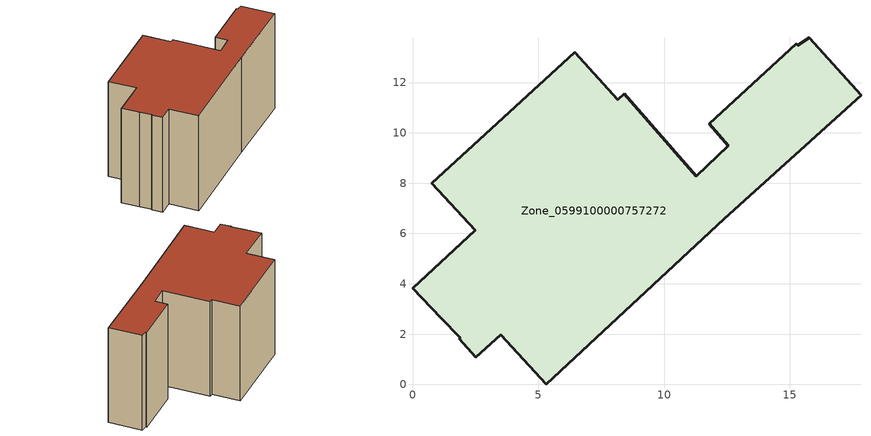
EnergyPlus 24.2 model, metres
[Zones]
Zone_0599100000757272
 floor ground (C_G): 11.79,10.36 15.25,13.54 15.31,13.49 15.76,13.79 17.83,11.5 12.38,6.59 5.32,0 3.5,1.98 2.52,1.08 1.86,1.81 1.9,1.85 1.13,2.65 0,3.83 2.5,6.12 0.77,8 6.44,13.2 8.16,11.32 8.42,11.56 11.29,8.28 12.54,9.49 z0
 wall outside (C_F): 3.5,1.98 5.32,0 12.38,6.59 17.83,11.5 15.76,13.79 15.31,13.49 15.25,13.54 11.79,10.36 12.54,9.49 11.29,8.28 8.42,11.56 8.16,11.32 6.44,13.2 0.77,8 2.5,6.12 0,3.83 1.13,2.65 1.9,1.85 1.86,1.81 2.52,1.08 3.5,1.98 z0:9.41
 roof outside (C_R): 11.29,8.28 8.42,11.56 8.16,11.32 6.44,13.2 0.77,8 2.5,6.12 0,3.83 1.13,2.65 1.9,1.85 1.86,1.81 2.52,1.08 3.5,1.98 5.32,0 12.38,6.59 17.83,11.5 15.76,13.79 15.31,13.49 15.25,13.54 11.79,10.36 12.54,9.49 z9.41
[BUILDING]
Pand.0599100000757272: North Axis=0; Terrain=City; Loads Convergence Tolerance Value=0.04; Temperature Convergence Tolerance Value=0.4; Solar Distribution=FullExterior; Maximum Number of Warmup Days=25; Minimum Number of Warmup Days=1
[Site:Location]
Rotterdam.The.Hague.AP_ZH_NLD Design_Conditions: Latitude=51.96; Longitude=4.45; Time Zone=1; Elevation=-4.5
[SITE:GROUNDTEMPERATURE:BUILDINGSURFACE]
18, 18, 18, 18, 18, 18, 18, 18, 18, 18, 18, 18
[MATERIAL] Thermal Absorptance=0.9; Solar Absorptance=0.7; Visible Absorptance=0.7
Name | Roughness | Thickness | Conductivity | Density | Specific Heat
G.TI.2006-2014 | MediumSmooth | 0.15 | 0.06 | 540 | 1210
F.TI.2006-2014 | Rough | 0.3 | 0.12 | 1920 | 840
R.TI.2006-2014 | MediumRough | 0.2 | 0.08 | 1500 | 1000
[CONSTRUCTION]
C_G: G.TI.2006-2014
C_F: F.TI.2006-2014
C_R: R.TI.2006-2014
[ZONE]
Zone_0599100000757272: Type=1; Multiplier=1; Ceiling Height=Autocalculate; Volume=Autocalculate; Floor Area=autocalculate; Part of Total Floor Area=Yes
[ZONEINFILTRATION:DESIGNFLOWRATE]
Infil_Zone_0599100000757272: Zone or ZoneList or Space or SpaceList=Zone_0599100000757272; Schedule=AlwaysOn; Design Flow Rate Calculation Method=Flow/Area; Flow Rate per Floor Area=0.0015; Constant Term Coefficient=1; Temperature Term Coefficient=0; Velocity Term Coefficient=0; Velocity Squared Term Coefficient=0
[HVACTEMPLATE:ZONE:IDEALLOADSAIRSYSTEM]
Zone_0599100000757272: Maximum Heating Supply Air Temperature=50; Minimum Cooling Supply Air Temperature=13; Maximum Heating Supply Air Humidity Ratio=0.0156; Minimum Cooling Supply Air Humidity Ratio=0.0077; Heating Limit=NoLimit; Cooling Limit=NoLimit; Dehumidification Control Type=ConstantSensibleHeatRatio; Cooling Sensible Heat Ratio=0.7; Dehumidification Setpoint=60; Humidification Control Type=None; Humidification Setpoint=30; Outdoor Air Method=None; Outdoor Air Flow Rate per Person=0.00944; Outdoor Air Flow Rate per Zone Floor Area=0; Outdoor Air Flow Rate per Zone=0; Demand Controlled Ventilation Type=None; Outdoor Air Economizer Type=NoEconomizer; Heat Recovery Type=None; Sensible Heat Recovery Effectiveness=0.7; Latent Heat Recovery Effectiveness=0.65
[ZONECONTROL:THERMOSTAT]
ThermostatControl_Zone_0599100000757272: Zone or ZoneList=Zone_0599100000757272; Control Type Schedule=DualSetpointControlType; Control 1=Thermostat_Zone_0599100000757272; Temperature Difference Between Cutout And Setpoint=0
[THERMOSTATSETPOINT:DUALSETPOINT]
Thermostat_Zone_0599100000757272: Heating Setpoint Temperature Schedule=HeatingSetpoint_Zone_0599100000757272; Cooling Setpoint Temperature Schedule=CoolingSetpoint_Zone_0599100000757272
[SCHEDULE:COMPACT]
HeatingSetpoint_Zone_0599100000757272: Through: 12/31, For: AllDays, Until: 24:00, 21
CoolingSetpoint_Zone_0599100000757272: Through: 12/31, For: AllDays, Until: 24:00, 24
DualSetpointControlType: Through: 12/31, For: AllDays, Until: 24:00, 4
AlwaysOn: Through: 12/31, For: AllDays, Until: 24:00, 1
